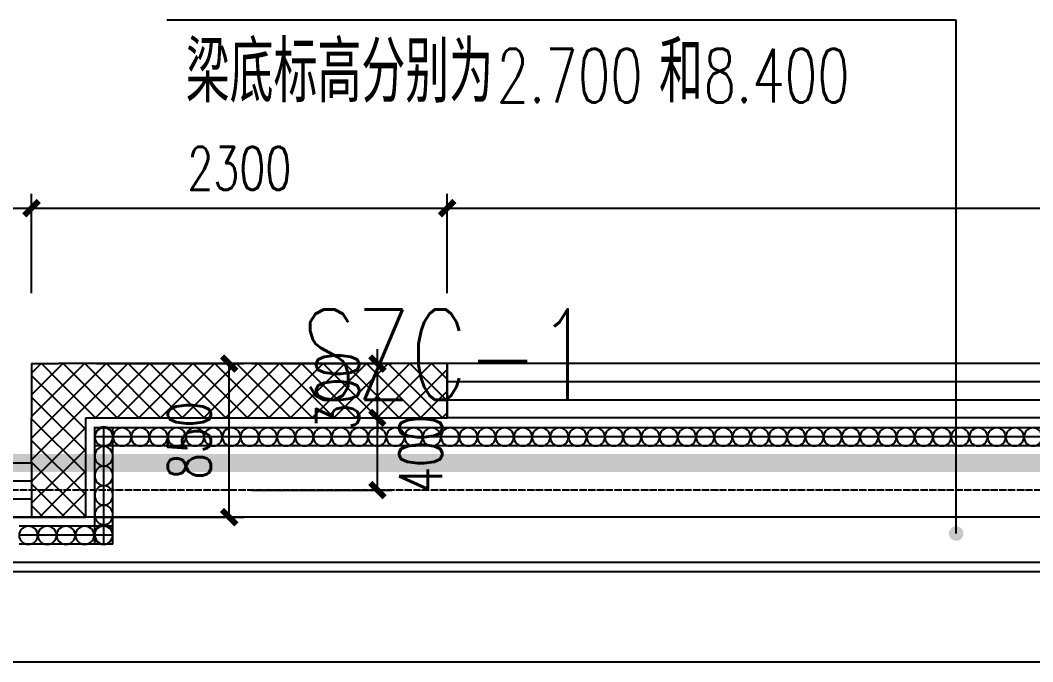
# Model space of a CAD drawing. Extents: x -954573 to 446329, y 489853 to 1226784.
# Drawn here: x -279717 to -274112, y 619770 to 623320 of the extents above; entities that cross this region are included whole.
import ezdxf
from ezdxf.enums import TextEntityAlignment as Align

# ---------------------------------------------------------------- set-up
doc = ezdxf.new("R2010")
doc.units = 0
doc.header["$LTSCALE"] = 10
doc.header["$MEASUREMENT"] = 0
for name, pattern in [('10平面$0$CENTER', [2, 1.25, -0.25, 0.25, -0.25]), ('10平面$0$DOTE', [2.4200000000000004, 2, -0.2, 0.02, -0.2]), ('10平面$1$DASH', [0.35, 0.25, -0.1])]:
    doc.linetypes.add(name, pattern=pattern)
doc.layers.get('Defpoints').update_dxf_attribs({"color": 210})
for name, color, linetype in [('10平面$0$A-AXIS-DOTE', 8, '10平面$0$DOTE'), ('10平面$0$A-AXIS-DP', 8, 'Continuous'), ('10平面$0$A-AXIS-SYMB', 8, 'Continuous'), ('10平面$0$A-HATCH-2', 8, 'Continuous'), ('10平面$0$A-HRAIL', 8, 'Continuous'), ('10平面$0$A-SFCE', 8, 'Continuous'), ('10平面$0$A-WINDOW', 8, 'Continuous'), ('10平面$0$AS-WALL', 8, 'Continuous'), ('10平面$0$DIM_SYMB', 8, 'Continuous'), ('10平面$0$PUB_HATCH', 8, 'Continuous'), ('10平面$0$PUB_TEXT', 8, 'Continuous'), ('10平面$0$建-窗', 8, 'Continuous'), ('10平面$0$建-门窗编号', 8, 'Continuous'), ('A-LIN-V', 9, 'Continuous')]:
    doc.layers.add(name, color=color, linetype=linetype)
doc.layers.add('10平面$0$THIN', color=7, linetype='Continuous', lineweight=0)
doc.layers.add('10平面$0$柱间支撑', color=6, linetype='10平面$0$CENTER', lineweight=0)
doc.styles.add('10平面$0$_TCH_DIM', font='SIMPLEX', dxfattribs={"bigfont": 'GBCBIG'})
doc.styles.add('10平面$0$_TCH_DIM_T3', font='SIMPLEX', dxfattribs={"width": 0.7058823529411765, "bigfont": 'GBCBIG'})
doc.styles.add('10平面$0$A-WIN-LABEL', font='SIMPLEX', dxfattribs={"bigfont": 'GBCBIG'})
doc.styles.add('10平面$0$TSSD_Rein', font='tj-romans1.shx', dxfattribs={"width": 0.7, "bigfont": 'tj-hztxt.shx'})
doc.dimstyles.new('10平面$0$_TCH_ARCH&&80', dxfattribs={"dimtxt": 238, "dimasz": 80, "dimexe": 80, "dimexo": 80, "dimgap": 101, "dimtad": 1, "dimdec": 0, "dimzin": 0, "dimdsep": 46, "dimtxsty": '10平面$0$_TCH_DIM_T3', "dimblk": '10平面$0$_ArchTick', "dimcen": 0.09, "dimclrt": 7, "dimazin": 2, "dimtfac": 1, "dimtdec": 0, "dimtix": 1, "dimtmove": 2, "dimatfit": 3, "dimfxl": 0, "dimtolj": 1, "dimtzin": 0, "dimarcsym": 0})
pattern_1 = [(45, (60, 0), (-60.000060993344, 60.000060993344), []), (135, (60, 0), (-60.000060993344, -60.00006099334399), [])]

# ---------------------------------------------------------------- blocks, each defined once
blk = doc.blocks.new('10平面$0$dote')
at = {"layer": '10平面$0$A-AXIS-DOTE', "ltscale": 2}
blk.add_line((98696.38485717773, -184100.0000000022), (-97273.61514282227, -184100.0000000013), dxfattribs=at)
blk = doc.blocks.new('10平面$0$3243243')
at = {"layer": '10平面$0$A-AXIS-SYMB'}
for p, q in [((-274535.8154757146, 623320.0003884614), (-278905.8154757146, 623320.0003884614)), ((-274535.8154757146, 620480.0003922823), (-274535.8154757146, 623320.0003884614))]:
    blk.add_line(p, q, dxfattribs=at)
at = {"layer": '10平面$0$A-AXIS-SYMB', "const_width": 40}
blk.add_lwpolyline([(-274535.8154757146, 620460.0003922823, 1), (-274535.8154757146, 620500.0003922823, 1)], format="xyb", close=True, dxfattribs=at)
at = {"layer": '10平面$0$A-SFCE', "color": 2, "linetype": '10平面$1$DASH'}
for p, q in [((-273004.1837353655, 620570.1047833057), (-281704.1837353654, 620570.1047833035)), ((-273004.1837353655, 620320.1047833058), (-281704.1837353654, 620320.1047833035))]:
    blk.add_line(p, q, dxfattribs=at)
at = {"layer": '10平面$0$PUB_TEXT', "style": '10平面$0$_TCH_DIM'}
for s, p in [('梁底标高分别为', (-278800.8154757146, 622865.0003884614)), ('和', (-276180.6027097572, 622865.0003884614))]:
    blk.add_text(s, height=337.5886524822695, dxfattribs=at).set_placement(p)
at = {"layer": '10平面$0$PUB_TEXT', "style": '10平面$0$_TCH_DIM', "width": 0.7058823529411765}
for s, p in [('2.700', (-277080.6027097572, 622865.0003884614)), ('8.400', (-275934.8580289061, 622865.0003884614))]:
    blk.add_text(s, height=297.5, dxfattribs=at).set_placement(p)
blk = doc.blocks.new('10平面$0$4324324')
at = {"layer": '10平面$0$A-HATCH-2', "linetype": '10平面$1$DASH'}
for p, q in [((-294754.1845332207, 620269.9999995283), (-135554.1845319097, 620269.999994776)), ((-294754.1845332207, 619769.9999995284), (-135554.1845319246, 619769.999994776))]:
    blk.add_line(p, q, dxfattribs=at)
blk = doc.blocks.new('10平面$0$23124232432')
at = {"layer": '10平面$0$柱间支撑', "const_width": 100}
blk.add_lwpolyline([(-273054.1845319087, 620869.999996183), (-281654.1845319087, 620869.999996183)], dxfattribs=at)
at = {"layer": '10平面$0$THIN', "style": '10平面$0$TSSD_Rein', "width": 0.7}
blk.add_text('SZC-1', height=500, dxfattribs=at).set_placement((-277354.1845319087, 621069.999996183), align=Align.BOTTOM_CENTER)
blk = doc.blocks.new('10平面$0$99平面图例外参$0$$LinePat$圆环')
for points in [[(3.637978807091713e-12, 150.0000000000018), (300.0000000000036, 150.0000000000018)], [(3.637978807091713e-12, 1.818989403545856e-12), (300.0000000000036, 1.818989403545856e-12)], [(3.637978807091713e-12, -149.9999999999982), (300.0000000000036, -149.9999999999982)]]:
    blk.add_lwpolyline(points)
at = {"color": 0}
blk.add_circle((150.0000000000036, 1.818989403545856e-12), 150, dxfattribs=at)
blk = doc.blocks.new('10平面$0$34242343243')
at = {"layer": '10平面$0$A-HRAIL', "yscale": 0.3333333333333333, "zscale": 0.3333333333333333}
for p, xscale, rotation in [((-279254.1845579512, 620961.6146984035), -0.3611111227129974, 270), ((-279203.3355635183, 621013.9480104641), -0.336163315173153, 359.9999999997964), ((-279102.4865689663, 621013.9480104637), -0.336163315173153, 359.9999999997964), ((-279001.6375744144, 621013.9480104634), -0.336163315173153, 359.9999999997964), ((-278900.7885798624, 621013.948010463), -0.336163315173153, 359.9999999997964), ((-278799.9395853105, 621013.9480104627), -0.336163315173153, 359.9999999997964), ((-278699.0905907585, 621013.9480104623), -0.336163315173153, 359.9999999997964), ((-278598.2415962066, 621013.9480104619), -0.336163315173153, 359.9999999997964), ((-278497.3926016546, 621013.9480104615), -0.336163315173153, 359.9999999997964), ((-278396.5436071027, 621013.9480104612), -0.336163315173153, 359.9999999997964), ((-278295.6946125507, 621013.9480104608), -0.336163315173153, 359.9999999997964), ((-278194.8456179988, 621013.9480104605), -0.336163315173153, 359.9999999997964), ((-278093.9966234469, 621013.9480104601), -0.336163315173153, 359.9999999997964), ((-277993.1476288949, 621013.9480104598), -0.336163315173153, 359.9999999997964), ((-277892.298634343, 621013.9480104594), -0.336163315173153, 359.9999999997964), ((-277791.449639791, 621013.9480104591), -0.336163315173153, 359.9999999997964), ((-277690.6006452391, 621013.9480104587), -0.336163315173153, 359.9999999997964), ((-277589.7516506871, 621013.9480104584), -0.336163315173153, 359.9999999997964), ((-277488.9026561352, 621013.948010458), -0.336163315173153, 359.9999999997964), ((-277388.0536615832, 621013.9480104577), -0.336163315173153, 359.9999999997964), ((-277287.2046670313, 621013.9480104572), -0.336163315173153, 359.9999999997964), ((-277186.3556724793, 621013.9480104569), -0.336163315173153, 359.9999999997964), ((-277085.5066779274, 621013.9480104565), -0.336163315173153, 359.9999999997964), ((-276984.6576833755, 621013.9480104562), -0.336163315173153, 359.9999999997964), ((-276883.8086888235, 621013.9480104558), -0.336163315173153, 359.9999999997964), ((-276782.9596942716, 621013.9480104555), -0.336163315173153, 359.9999999997964), ((-276682.1106997196, 621013.9480104551), -0.336163315173153, 359.9999999997964), ((-276581.2617051676, 621013.9480104548), -0.336163315173153, 359.9999999997964), ((-276480.4127106157, 621013.9480104544), -0.336163315173153, 359.9999999997964), ((-276379.5637160638, 621013.9480104541), -0.336163315173153, 359.9999999997964), ((-276278.7147215118, 621013.9480104537), -0.336163315173153, 359.9999999997964), ((-276177.8657269599, 621013.9480104534), -0.336163315173153, 359.9999999997964), ((-276077.016732408, 621013.9480104529), -0.336163315173153, 359.9999999997964), ((-275976.167737856, 621013.9480104526), -0.336163315173153, 359.9999999997964), ((-275875.3187433041, 621013.9480104522), -0.336163315173153, 359.9999999997964), ((-275774.4697487521, 621013.9480104519), -0.336163315173153, 359.9999999997964), ((-275673.6207542002, 621013.9480104515), -0.336163315173153, 359.9999999997964), ((-275572.7717596482, 621013.9480104512), -0.336163315173153, 359.9999999997964), ((-275471.9227650962, 621013.9480104508), -0.336163315173153, 359.9999999997964), ((-275371.0737705443, 621013.9480104505), -0.336163315173153, 359.9999999997964), ((-275270.2247759924, 621013.9480104501), -0.336163315173153, 359.9999999997964), ((-275169.3757814404, 621013.9480104498), -0.336163315173153, 359.9999999997964), ((-275068.5267868885, 621013.9480104494), -0.336163315173153, 359.9999999997964), ((-274967.6777923366, 621013.9480104491), -0.336163315173153, 359.9999999997964), ((-274866.8287977846, 621013.9480104487), -0.336163315173153, 359.9999999997964), ((-274765.9798032327, 621013.9480104482), -0.336163315173153, 359.9999999997964), ((-274665.1308086807, 621013.9480104479), -0.336163315173153, 359.9999999997964), ((-274564.2818141287, 621013.9480104476), -0.336163315173153, 359.9999999997964), ((-274463.4328195768, 621013.9480104472), -0.336163315173153, 359.9999999997964), ((-274362.5838250248, 621013.9480104469), -0.336163315173153, 359.9999999997964), ((-274261.7348304729, 621013.9480104465), -0.336163315173153, 359.9999999997964), ((-274160.885835921, 621013.9480104462), -0.336163315173153, 359.9999999997964), ((-274060.036841369, 621013.9480104458), -0.336163315173153, 359.9999999997964), ((-279254.1845579512, 620853.2813615896), -0.3611111227129974, 270), ((-279254.1845579512, 620744.9480247756), -0.3611111227129974, 270), ((-279254.1845579512, 620636.6146879618), -0.3611111227129974, 270), ((-279254.1845579512, 620528.2813511479), -0.3611111227129974, 270), ((-279254.1845579512, 620419.948014334), -0.3611111227129974, 270)]:
    blk.add_blockref('10平面$0$99平面图例外参$0$$LinePat$圆环', p, dxfattribs=dict(at, xscale=xscale, rotation=rotation))
at = {"layer": '10平面$0$A-HRAIL', "xscale": -0.3461333288391431, "yscale": 0.3333333333333333, "zscale": 0.3333333333333333}
for p in [(-279619.5445525929, 620469.9480143011), (-279515.7045539411, 620469.9480143011), (-279411.8645552893, 620469.9480143011), (-279308.0245566376, 620469.9480143011), (-279204.1845579859, 620469.9480143011)]:
    blk.add_blockref('10平面$0$99平面图例外参$0$$LinePat$圆环', p, dxfattribs=at)
blk = doc.blocks.new('10平面$0$_ArchTick')
at = {"color": 0, "linetype": 'ByBlock', "const_width": 0.4}
blk.add_lwpolyline([(-0.5, -0.5), (0.5, 0.5)], dxfattribs=at)
blk = doc.blocks.new('*D3821')
at = {"layer": '10平面$0$A-AXIS-DP', "color": 0, "lineweight": -2}
for p, q in [((-279294.1845728518, 621419.9479980912), (-278479.9999993286, 621419.9479980912)), ((-278559.9999993286, 620569.9479983277), (-278559.9999993286, 621419.9479980912)), ((-279294.1845728518, 620569.9479983277), (-278479.9999993286, 620569.9479983277))]:
    blk.add_line(p, q, dxfattribs=at)
at = {"layer": 'Defpoints', "color": 0}
for p in [(-279374.1845728518, 621419.9479980912), (-278559.9999993286, 621419.9479980912), (-279374.1845728518, 620569.9479983277)]:
    blk.add_point(p, dxfattribs=at)
at = {"layer": '10平面$0$A-AXIS-DP', "color": 0, "lineweight": -2, "xscale": 80, "yscale": 80, "zscale": 80}
for p, rotation in [((-278559.9999993286, 621419.9479980912), 90), ((-278559.9999993286, 620569.9479983277), 270)]:
    blk.add_blockref('10平面$0$_ArchTick', p, dxfattribs=dict(at, rotation=rotation))
at = {"layer": '10平面$0$A-AXIS-DP', "color": 7, "insert": (-278779.9999993284, 620994.9479982094), "char_height": 238, "attachment_point": 5, "rotation": 90, "style": '10平面$0$_TCH_DIM_T3'}
blk.add_mtext('\\A1;850', dxfattribs=at)
blk = doc.blocks.new('*D3877')
at = {"layer": '10平面$0$A-AXIS-DP', "color": 0, "lineweight": -2}
for p, q in [((-277740.0000036577, 621419.9479942558), (-277740.0000036577, 621499.9479942558)), ((-278434.1845764071, 621419.9479942558), (-277660.0000036577, 621419.9479942558)), ((-277740.0000036577, 621119.9479942663), (-277740.0000036577, 621419.9479942558)), ((-278434.1845763932, 621119.9479942663), (-277660.0000036577, 621119.9479942663)), ((-277740.0000036577, 621119.9479942663), (-277740.0000036577, 621039.9479942663))]:
    blk.add_line(p, q, dxfattribs=at)
at = {"layer": 'Defpoints', "color": 0}
for p in [(-278514.1845764071, 621419.9479942558), (-277740.0000036577, 621419.9479942558), (-278514.1845763932, 621119.9479942663)]:
    blk.add_point(p, dxfattribs=at)
at = {"layer": '10平面$0$A-AXIS-DP', "color": 0, "lineweight": -2, "xscale": 80, "yscale": 80, "zscale": 80}
for p, rotation in [((-277740.0000036577, 621419.9479942558), 270), ((-277740.0000036577, 621119.9479942663), 90)]:
    blk.add_blockref('10平面$0$_ArchTick', p, dxfattribs=dict(at, rotation=rotation))
at = {"layer": '10平面$0$A-AXIS-DP', "color": 7, "insert": (-277960.0000036575, 621269.947994261), "char_height": 238, "attachment_point": 5, "rotation": 90, "style": '10平面$0$_TCH_DIM_T3'}
blk.add_mtext('\\A1;300', dxfattribs=at)
blk = doc.blocks.new('*D3878')
at = {"layer": '10平面$0$A-AXIS-DP', "color": 0, "lineweight": -2}
for p, q in [((-278434.1845763932, 621119.9479942663), (-277660.0000036414, 621119.9479942663)), ((-277740.0000036414, 620719.8959931347), (-277740.0000036414, 621119.9479942663)), ((-278434.1845763745, 620719.8959931347), (-277660.0000036414, 620719.8959931347))]:
    blk.add_line(p, q, dxfattribs=at)
at = {"layer": 'Defpoints', "color": 0}
for p in [(-278514.1845763932, 621119.9479942663), (-277740.0000036414, 621119.9479942663), (-278514.1845763745, 620719.8959931347)]:
    blk.add_point(p, dxfattribs=at)
at = {"layer": '10平面$0$A-AXIS-DP', "color": 0, "lineweight": -2, "xscale": 80, "yscale": 80, "zscale": 80}
for p, rotation in [((-277740.0000036414, 621119.9479942663), 90), ((-277740.0000036414, 620719.8959931347), 270)]:
    blk.add_blockref('10平面$0$_ArchTick', p, dxfattribs=dict(at, rotation=rotation))
at = {"layer": '10平面$0$A-AXIS-DP', "color": 7, "insert": (-277499.9999993243, 620919.9219937262), "char_height": 238, "attachment_point": 5, "rotation": 90, "style": '10平面$0$_TCH_DIM_T3'}
blk.add_mtext('\\A1;400', dxfattribs=at)
blk = doc.blocks.new('*D4045')
at = {"layer": '10平面$0$A-AXIS-DP', "color": 0, "lineweight": -2}
for p, q in [((-281154.1845373429, 621809.947998888), (-281154.1845373429, 622359.9479982114)), ((-279654.1845373429, 621809.9479988614), (-279654.1845373429, 622359.9479982114)), ((-281154.1845373429, 622279.9479982114), (-279654.1845373429, 622279.9479982114))]:
    blk.add_line(p, q, dxfattribs=at)
at = {"layer": 'Defpoints', "color": 0}
for p in [(-279654.1845373429, 622279.9479982114), (-281154.1845373429, 621729.947998888), (-279654.1845373429, 621729.9479988614)]:
    blk.add_point(p, dxfattribs=at)
at = {"layer": '10平面$0$A-AXIS-DP', "color": 0, "lineweight": -2, "xscale": 80, "yscale": 80, "zscale": 80, "rotation": 180}
blk.add_blockref('10平面$0$_ArchTick', (-281154.1845373429, 622279.9479982114), dxfattribs=at)
at = {"layer": '10平面$0$A-AXIS-DP', "color": 0, "lineweight": -2, "xscale": 80, "yscale": 80, "zscale": 80}
blk.add_blockref('10平面$0$_ArchTick', (-279654.1845373429, 622279.9479982114), dxfattribs=at)
at = {"layer": '10平面$0$A-AXIS-DP', "color": 7, "insert": (-280404.1845373429, 622499.9479982114), "char_height": 238, "attachment_point": 5, "style": '10平面$0$_TCH_DIM_T3'}
blk.add_mtext('\\A1;1500', dxfattribs=at)
blk = doc.blocks.new('*D4046')
at = {"layer": '10平面$0$A-AXIS-DP', "color": 0, "lineweight": -2}
for p, q in [((-279654.1845373429, 621809.9479988614), (-279654.1845373429, 622359.9479981777)), ((-277354.184531906, 621809.9479988208), (-277354.184531906, 622359.9479981777)), ((-279654.1845373429, 622279.9479981777), (-277354.184531906, 622279.9479981777))]:
    blk.add_line(p, q, dxfattribs=at)
at = {"layer": 'Defpoints', "color": 0}
for p in [(-277354.184531906, 622279.9479981777), (-279654.1845373429, 621729.9479988614), (-277354.184531906, 621729.9479988208)]:
    blk.add_point(p, dxfattribs=at)
at = {"layer": '10平面$0$A-AXIS-DP', "color": 0, "lineweight": -2, "xscale": 80, "yscale": 80, "zscale": 80, "rotation": 180}
blk.add_blockref('10平面$0$_ArchTick', (-279654.1845373429, 622279.9479981777), dxfattribs=at)
at = {"layer": '10平面$0$A-AXIS-DP', "color": 0, "lineweight": -2, "xscale": 80, "yscale": 80, "zscale": 80}
blk.add_blockref('10平面$0$_ArchTick', (-277354.184531906, 622279.9479981777), dxfattribs=at)
at = {"layer": '10平面$0$A-AXIS-DP', "color": 7, "insert": (-278504.1845346245, 622499.9479981777), "char_height": 238, "attachment_point": 5, "style": '10平面$0$_TCH_DIM_T3'}
blk.add_mtext('\\A1;2300', dxfattribs=at)
blk = doc.blocks.new('*D4047')
at = {"layer": '10平面$0$A-AXIS-DP', "color": 0, "lineweight": -2}
for p, q in [((-277354.184531906, 621809.9479988208), (-277354.184531906, 622359.9479980408)), ((-264154.184531906, 621809.9479985875), (-264154.184531906, 622359.9479980408)), ((-277354.184531906, 622279.9479980408), (-264154.184531906, 622279.9479980408))]:
    blk.add_line(p, q, dxfattribs=at)
at = {"layer": 'Defpoints', "color": 0}
for p in [(-264154.184531906, 622279.9479980408), (-277354.184531906, 621729.9479988208), (-264154.184531906, 621729.9479985875)]:
    blk.add_point(p, dxfattribs=at)
at = {"layer": '10平面$0$A-AXIS-DP', "color": 0, "lineweight": -2, "xscale": 80, "yscale": 80, "zscale": 80, "rotation": 180}
blk.add_blockref('10平面$0$_ArchTick', (-277354.184531906, 622279.9479980408), dxfattribs=at)
at = {"layer": '10平面$0$A-AXIS-DP', "color": 0, "lineweight": -2, "xscale": 80, "yscale": 80, "zscale": 80}
blk.add_blockref('10平面$0$_ArchTick', (-264154.184531906, 622279.9479980408), dxfattribs=at)
at = {"layer": '10平面$0$A-AXIS-DP', "color": 7, "insert": (-270754.184531906, 622499.9479980408), "char_height": 238, "attachment_point": 5, "style": '10平面$0$_TCH_DIM_T3'}
blk.add_mtext('\\A1;13200', dxfattribs=at)
blk = doc.blocks.new('10平面$0$WINDOW2DLIB$DYNSTYLE$00000005')
at = {"color": 0}
for points in [[(-0.4999999999999964, 0.5000000000000142), (-0.4999999999999964, -0.4999999999999858)], [(-0.4999999999999964, 0.5000000000000142), (0.5000000000000036, 0.5000000000000142)], [(0.5000000000000036, -0.4999999999999858), (0.5000000000000036, 0.5000000000000142)], [(0.5000000000000036, 0.1666666666666714), (-0.4999999999999964, 0.1666666666666714)], [(0.5000000000000036, -0.1666666666666572), (-0.4999999999999964, -0.1666666666666572)], [(-0.4999999999999964, -0.4999999999999858), (0.5000000000000036, -0.4999999999999858)]]:
    blk.add_lwpolyline(points, dxfattribs=at)
blk = doc.blocks.new('10平面')
at = {"layer": '10平面$0$PUB_HATCH'}
h = blk.add_hatch(dxfattribs=at)
h.set_pattern_fill('多孔材料', color=256, scale=30, style=0)
h.set_pattern_definition(pattern_1)
h.paths.add_polyline_path([(-279654.1845447216, 621119.9999919138), (-279504.1845576286, 621270.0259949958), (-279504.1845575975, 621419.9999919129), (-279654.1845447198, 621419.9999919138)])
h = blk.add_hatch(dxfattribs=at)
h.set_pattern_fill('多孔材料', color=256, scale=30, style=0)
h.set_pattern_definition(pattern_1)
h.paths.add_polyline_path([(-279354.1845576911, 621120.0519980536), (-277354.1845319099, 621120.0519980645), (-277354.1845319115, 621420.0519980633), (-279504.1845575992, 621420.0519980517), (-279504.1845576286, 621270.0259949958)])
h = blk.add_hatch(dxfattribs=at)
h.set_pattern_fill('多孔材料', color=256, scale=30, style=0)
h.set_pattern_definition(pattern_1)
h.paths.add_polyline_path([(-279654.1845577274, 620869.9999961846), (-279354.1845579136, 620569.9999961787), (-279354.1845576911, 621120.0519980536), (-279504.1845576285, 621270.0259949958), (-279654.1845576263, 621119.9999919652)])
h = blk.add_hatch(dxfattribs=at)
h.set_pattern_fill('多孔材料', color=256, scale=30, style=0)
h.set_pattern_definition(pattern_1)
h.paths.add_polyline_path([(-279654.1845577274, 620869.9999961846), (-279654.1845373551, 620569.9999961708), (-279354.1845579136, 620569.9999961787)])
at = {"layer": '10平面$0$AS-WALL'}
for p, q in [((-279654.1845447198, 621419.9999919138), (-279504.1845575975, 621419.9999919129)), ((-279654.1845447198, 621419.9999919138), (-279654.1845447216, 621119.9999919138)), ((-277354.1845319115, 621420.0519980633), (-279504.1845575992, 621420.0519980517)), ((-277354.1845319099, 621120.0519980645), (-277354.1845319115, 621420.0519980633)), ((-279654.1845447216, 621119.9999919138), (-279654.1845576263, 621119.9999919652)), ((-279654.1845577274, 620869.9999961846), (-279654.1845576263, 621119.9999919652)), ((-279354.1845576911, 621120.0519980536), (-277354.1845319099, 621120.0519980645)), ((-279354.1845579136, 620569.9999961787), (-279354.1845576911, 621120.0519980536)), ((-279654.1845577274, 620869.9999961846), (-279654.1845373551, 620569.9999961708)), ((-279654.1845373551, 620569.9999961708), (-279354.1845579136, 620569.9999961787))]:
    blk.add_line(p, q, dxfattribs=at)
at = {"layer": '10平面$0$A-AXIS-DP'}
blk.add_blockref('10平面$0$3243243', (0, 0), dxfattribs=at)
at = {"layer": '10平面$0$A-WINDOW'}
blk.add_blockref('10平面$0$4324324', (0, 0), dxfattribs=at)
at = {"layer": '10平面$0$AS-WALL'}
blk.add_blockref('10平面$0$dote', (-220736.3848571777, 804819.9999961853), dxfattribs=at)
at = {"layer": '10平面$0$DIM_SYMB'}
blk.add_blockref('10平面$0$34242343243', (0, 0), dxfattribs=at)
at = {"layer": '10平面$0$建-窗', "xscale": 13200, "yscale": 300, "zscale": 300, "rotation": 180.0000000003004}
blk.add_blockref('10平面$0$WINDOW2DLIB$DYNSTYLE$00000005', (-270754.1845319108, 621270.0519980976), dxfattribs=at)
at = {"layer": '10平面$0$建-窗'}
ref = blk.add_blockref('10平面$0$WINDOW2DLIB$DYNSTYLE$00000005', (-280404.1845373608, 620719.9999961839), dxfattribs=dict(at, xscale=-1500, yscale=300, zscale=300, rotation=179.9999999999555))
ref.add_attrib('A', 'C1584', (-280634.184537361, 620983.1249961894), dxfattribs={"layer": '10平面$0$建-门窗编号', "height": 148.75, "rotation": 359.9999999999555, "style": '10平面$0$A-WIN-LABEL', "width": 0.7058823529411765})
at = {"layer": '10平面$0$柱间支撑'}
blk.add_blockref('10平面$0$23124232432', (0, 0), dxfattribs=at)
at = {"layer": '10平面$0$A-AXIS-DP'}
for p1, p2, distance, picture, middle in [((-281154.1845373429, 621729.947998888), (-279654.1845373429, 621729.9479988614), 549.9999993499368, '*D4045', (-280404.1845373429, 622499.9479982114)), ((-279654.1845373429, 621729.9479988614), (-277354.184531906, 621729.9479988208), 549.9999993569218, '*D4046', (-278504.1845346245, 622499.9479981777)), ((-277354.184531906, 621729.9479988208), (-264154.184531906, 621729.9479985875), 549.9999994533136, '*D4047', (-270754.184531906, 622499.9479980408)), ((-278514.184576393, 621119.947994266), (-278514.184576407, 621419.9479942556), -774.1845727493055, '*D3877', (-277960.0000036575, 621269.947994261)), ((-279374.1845728516, 620569.9479983274), (-279374.1845728516, 621419.947998091), -814.1845735230017, '*D3821', (-278779.9999993284, 620994.9479982094))]:
    dim = blk.add_aligned_dim(p1=p1, p2=p2, distance=distance, dimstyle='10平面$0$_TCH_ARCH&&80', dxfattribs=at)
    dim.commit()
    dim.dimension.update_dxf_attribs({"geometry": picture, "text_midpoint": middle})
dim = blk.add_linear_dim(base=(-277740.0000036414, 621119.9479942663), p1=(-278514.1845763744, 620719.8959931345), p2=(-278514.184576393, 621119.947994266), angle=90.00000000265936, dimstyle='10平面$0$_TCH_ARCH&&80', dxfattribs=at)
dim.commit()
dim.dimension.update_dxf_attribs({"geometry": '*D3878', "text_midpoint": (-277499.9999993243, 620919.9219937262), "dimtype": 129})

msp = doc.modelspace()

# ---------------------------------------------------------------- block references
at = {"layer": 'A-LIN-V'}
msp.add_blockref('10平面', (0, 0), dxfattribs=at)

doc.saveas('drawing.dxf')
